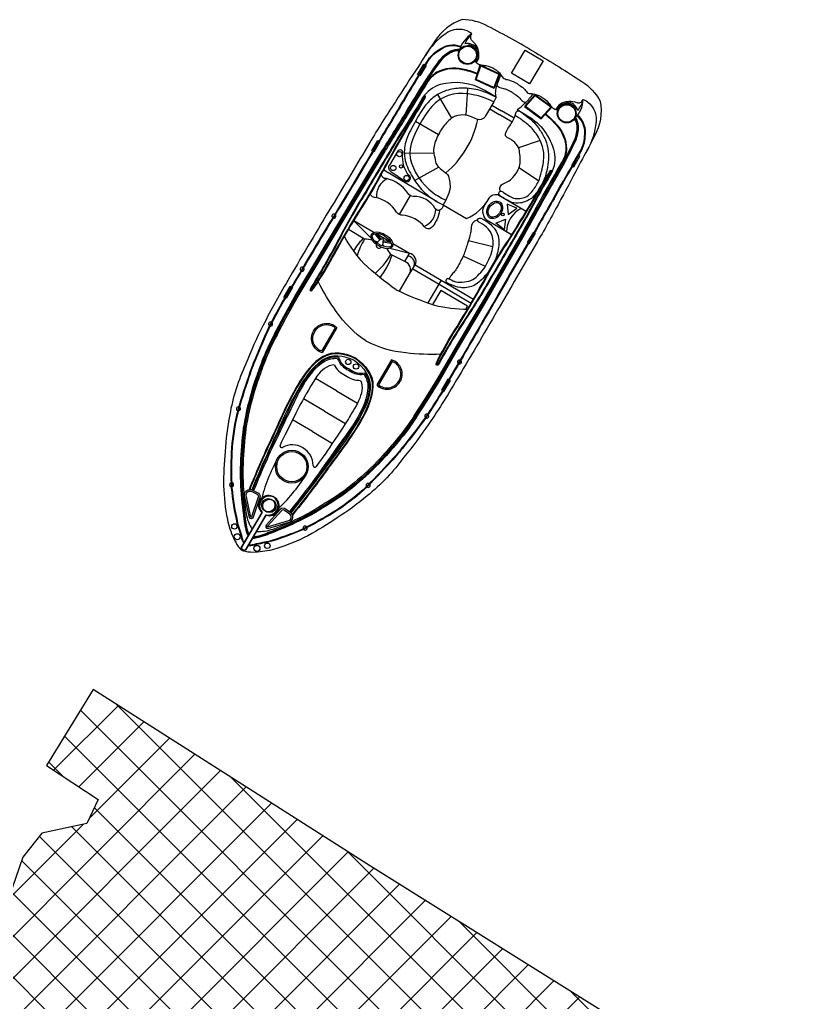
# Model space of a CAD drawing. Header units: metres. Extents: x 307692 to 310306, y 1912326 to 1914731.
# Drawn here: x 308564.3 to 308904.3, y 1914256.7 to 1914678.7 of the extents above; entities that cross this region are included whole.
import ezdxf

# ---------------------------------------------------------------- set-up
doc = ezdxf.new("R2010")
doc.units = ezdxf.units.M
doc.layers.add('PORT', color=5, linetype='Continuous')

msp = doc.modelspace()

# ---------------------------------------------------------------- linework, layer by layer
at = {"color": 32, "true_color": 0xcd6928}
for p, q in [((308756.95, 1914667.56), (308756.97, 1914667.84)), ((308756.03, 1914637.65), (308756.73, 1914649.19)), ((308749.86, 1914636.44), (308743.89, 1914646.59)), ((308766.14, 1914640.37), (308770.27, 1914637.93)), ((308767.11, 1914642.03), (308771.25, 1914639.6)), ((308776.65, 1914636.41), (308771.25, 1914639.6)), ((308802.63, 1914640.62), (308802.87, 1914640.78)), ((308775.79, 1914634.68), (308770.27, 1914637.93)), ((308744.09, 1914629.26), (308734.24, 1914634.98)), ((308787.8, 1914626.87), (308778.57, 1914623.65)), ((308742.12, 1914621.29), (308729.48, 1914621.37)), ((308743.6, 1914600.53), (308720.61, 1914614.08)), ((308744.24, 1914615.35), (308733.95, 1914609.62)), ((308787.15, 1914609.48), (308778.71, 1914615.13)), ((308731.98, 1914603.14), (308727.22, 1914595.06)), ((308716.32, 1914587.35), (308707.82, 1914592.37)), ((308715.36, 1914584.74), (308707.82, 1914592.37)), ((308719.12, 1914584.07), (308716.83, 1914586.85)), ((308719.56, 1914584.44), (308717.51, 1914586.92)), ((308722.96, 1914583.44), (308717.94, 1914586.4)), ((308720.36, 1914583.34), (308723.82, 1914582.69)), ((308720.46, 1914583.91), (308723.51, 1914583.33)), ((308731.68, 1914578.3), (308723.24, 1914580.47)), ((308731.68, 1914578.3), (308724.58, 1914582.48)), ((308767.53, 1914581.11), (308757, 1914583.78)), ((308729.66, 1914574.87), (308731.68, 1914578.3)), ((308764.32, 1914572.76), (308754.72, 1914577.18)), ((308744.37, 1914565.13), (308758.17, 1914556.99)), ((308745.34, 1914566.78), (308759.14, 1914558.65)), ((308700.32, 1914519.3), (308691.29, 1914524.62)), ((308700.32, 1914519.3), (308709.35, 1914513.98)), ((308695.17, 1914510.56), (308686.17, 1914515.87)), ((308695.17, 1914510.56), (308704.18, 1914505.25)), ((308690.02, 1914501.82), (308681.39, 1914506.91)), ((308690.02, 1914501.82), (308698.65, 1914496.74))]:
    msp.add_line(p, q, dxfattribs=at)
for points in [[(308785.89, 1914664.43, 0.01736), (308765.47, 1914675.81, 0.12634), (308754.38, 1914678.69, 0.172899), (308742.4, 1914669.26, 0.013884), (308735.55, 1914658.59, 0.008973), (308725.64, 1914643.44, 0.01509), (308714.64, 1914625.89, -0.002245), (308698.24, 1914598.5, 0.003342), (308680.18, 1914568.01, 0.016984), (308668.74, 1914547.22, 0.024546), (308661.41, 1914530.88, 0.067942), (308654.49, 1914508.98, 0.033948), (308652.48, 1914493.22, 0.022001), (308651.84, 1914478.49, 0.042872), (308653.51, 1914464.11, 0.059514), (308656.12, 1914456.15, 0.046364), (308658.13, 1914452.53, 0.104882), (308659.9, 1914450.73, 0.104882)], [(308758.45, 1914672.64, 0.164393), (308754.33, 1914674.42, 0.188684), (308747.43, 1914672.82, 0.10758), (308738.5, 1914663.36)], [(308673.78, 1914543.84), (308677.72, 1914551.3), (308682.5, 1914559.8), (308690.65, 1914573.43), (308701.73, 1914592.23), (308719.85, 1914622.16, 0.002601), (308729.85, 1914638.32, -0.004411), (308738.35, 1914652.06, -0.013009), (308744.63, 1914661.24, -0.113396), (308749.46, 1914665.28, -0.146005), (308753.24, 1914665.96, -1.595219)], [(308674.04, 1914543.71), (308677.97, 1914551.16), (308682.74, 1914559.66), (308690.9, 1914573.29), (308701.98, 1914592.08), (308720.09, 1914622.02, 0.002601), (308730.1, 1914638.17, -0.004411), (308738.59, 1914651.91, -0.013003), (308744.86, 1914661.07, -0.113337), (308749.59, 1914665.02, -0.144821), (308753.15, 1914665.68, -0.138987)], [(308674.29, 1914543.57), (308678.22, 1914551.03), (308682.99, 1914559.51), (308691.14, 1914573.14), (308702.22, 1914591.94), (308720.33, 1914621.87, 0.002601), (308730.34, 1914638.02, -0.00441), (308738.83, 1914651.75, -0.012997), (308745.09, 1914660.9, -0.113276), (308749.72, 1914664.77, -0.142458), (308753.06, 1914665.4, -0.142458)], [(308727.24, 1914641.02, 0.002942), (308734.62, 1914653.14, -0.002013), (308739.38, 1914660.84, -0.130442), (308744.03, 1914665.56, -0.261246), (308753.79, 1914667.28, -0.209197)], [(308727.48, 1914640.87, 0.002941), (308734.87, 1914653, -0.002014), (308739.62, 1914660.69, -0.130992), (308744.2, 1914665.33, -0.261832), (308753.7, 1914667.01, -0.261832)], [(308785.89, 1914664.43, -0.01736), (308805.73, 1914652.07, -0.12634), (308813.62, 1914643.76, -0.172899), (308811.17, 1914628.72, -0.013884), (308805.15, 1914617.56, -0.008973), (308796.69, 1914601.55, -0.01509), (308786.66, 1914583.43, 0.002245), (308770.63, 1914555.82, -0.003342), (308752.7, 1914525.26, -0.016984), (308740.04, 1914505.18, -0.024546), (308729.3, 1914490.85, -0.067942), (308713.48, 1914474.2, -0.033948), (308700.67, 1914464.81, -0.022001), (308688.09, 1914457.11, -0.042872), (308674.7, 1914451.62, -0.059514), (308666.47, 1914450.05, -0.046364), (308662.33, 1914450.05, -0.104882), (308659.9, 1914450.73, -0.104882)], [(308760.81, 1914655.3, 0.043334), (308754.35, 1914657.18, 0.18333), (308743.58, 1914655.86, 0.123985), (308738.08, 1914650.06, -0.015377), (308734.86, 1914645.4)], [(308760.9, 1914655.57, 0.043195), (308754.41, 1914657.45, 0.183415), (308743.44, 1914656.11, 0.094511), (308738.89, 1914651.84)], [(308674.79, 1914543.31), (308678.72, 1914550.75), (308683.48, 1914559.23), (308691.63, 1914572.85), (308702.71, 1914591.64), (308720.82, 1914621.57, 0.002601), (308730.83, 1914637.72, -0.00441), (308739.31, 1914651.44, -0.002867), (308740.65, 1914653.49, -0.002867)], [(308768.88, 1914645.4), (308764, 1914648.28, 0.202722), (308744.85, 1914650.78, 0.178768), (308737.35, 1914645.14, -0.010028), (308728, 1914630.04, 0.005356), (308712.92, 1914604.93, 0.016605), (308701.2, 1914584.33, -0.018921), (308688.97, 1914563, 0.925873), (308689.72, 1914562.39, 0.041202), (308692.29, 1914565.94, 0.024461), (308699.47, 1914578.07, -0.012888), (308713.4, 1914601.39, 0.019359), (308721.21, 1914615.23, -0.002375), (308730.23, 1914631.26, 0.006386), (308736.26, 1914641.3, 0.013656), (308738.59, 1914645.37, 0.862706), (308737.87, 1914645.9, -0.648089)], [(308738.09, 1914645.71, 0.016488), (308737.59, 1914644.99, -0.010023), (308728.24, 1914629.89, 0.005356), (308713.16, 1914604.78, 0.016607), (308701.45, 1914584.19, -0.018921), (308689.21, 1914562.84, -0.01143), (308689.2, 1914562.83, 0.913283), (308689.5, 1914562.58, 0.041174), (308692.05, 1914566.1, 0.024478), (308699.22, 1914578.21, -0.012889), (308713.16, 1914601.54, 0.019362), (308720.96, 1914615.37, -0.002377), (308729.99, 1914631.41, 0.006391), (308736.01, 1914641.44, 0.013664), (308738.34, 1914645.5, -0.000701), (308738.34, 1914645.5, 0.819976), (308738.09, 1914645.71, 0.819976)], [(308768.88, 1914645.4), (308767.88, 1914643.35), (308764.41, 1914637.4, -0.448043), (308759.97, 1914636.22, 0.025561), (308756.66, 1914637.49, 0.15676), (308752.58, 1914637.47, 0.144288), (308749.74, 1914636.35, 0.079427), (308745.8, 1914632.13, 0.054179), (308742.78, 1914626.39, 0.127294), (308742.13, 1914621.19, -0.025195), (308742.8, 1914617.69, 0.112656), (308744.26, 1914615.33, 0.061652), (308746.96, 1914613.13, -0.222278), (308748.62, 1914610.82, -0.049109), (308749.09, 1914608.12, -0.09997), (308748.94, 1914605.18, -0.045992), (308747.26, 1914601.16), (308746.22, 1914599.14)], [(308806.35, 1914644.39, -0.164393), (308809.91, 1914641.65, -0.188684), (308811.85, 1914634.84, -0.10758), (308807.9, 1914622.45)], [(308727.24, 1914641.02, -0.006425), (308717.1, 1914624.33, -0.002217), (308700.73, 1914596.99, 0.003368), (308682.41, 1914566.34, 0.024633), (308671.33, 1914546.76, 0.015037), (308665.42, 1914533.1, 0.025439), (308662.48, 1914525.34, 0.013843), (308657.35, 1914508.84, 0.040266), (308655.1, 1914492.82, 0.016729), (308655.13, 1914477.69, 0.029739), (308657.6, 1914462.47, -0.01525), (308659.68, 1914455.52, 0.132389), (308660.28, 1914454.35, 0.028442), (308660.64, 1914453.96, 0.028442)], [(308727.48, 1914640.88, -0.006424), (308717.34, 1914624.18, -0.002217), (308700.97, 1914596.85, 0.003368), (308682.66, 1914566.19, 0.024633), (308671.59, 1914546.63, 0.015038), (308665.68, 1914532.99, 0.025461), (308662.75, 1914525.25, 0.013839), (308657.63, 1914508.77, 0.040238), (308655.39, 1914492.81, 0.016715), (308655.41, 1914477.71, 0.029693), (308657.88, 1914462.55, -0.015234), (308659.95, 1914455.59, 0.134036), (308660.5, 1914454.54, 0.024879), (308660.79, 1914454.21, 0.024879)], [(308777.9, 1914640.09), (308782.36, 1914637.46, -0.202722), (308793.81, 1914621.91, -0.178768), (308792.51, 1914612.62, 0.010028), (308783.82, 1914597.13, -0.005356), (308769.15, 1914571.77, -0.016605), (308756.8, 1914551.54, 0.018921), (308744.06, 1914530.52, -0.925873), (308743.16, 1914530.88, -0.041202), (308745.03, 1914534.85, -0.024461), (308752.16, 1914547.01, 0.012888), (308765.82, 1914570.49, -0.019359), (308774.16, 1914584.02, 0.002375), (308783.81, 1914599.67, -0.006386), (308789.67, 1914609.8, -0.013656), (308792.11, 1914613.81, -0.862706), (308792.92, 1914613.45, 0.648089)], [(308734.17, 1914508.27), (308738.79, 1914515.32), (308743.9, 1914523.6), (308751.88, 1914537.33), (308762.96, 1914556.12), (308780.38, 1914586.46, -0.002601), (308789.67, 1914603.04, 0.00441), (308797.58, 1914617.12, 0.012997), (308802.55, 1914627.02, 0.113276), (308803.7, 1914632.95, 0.142458), (308802.63, 1914636.18, 0.142458)], [(308734.41, 1914508.11), (308739.03, 1914515.16), (308744.15, 1914523.45), (308752.13, 1914537.19), (308763.21, 1914555.98), (308780.63, 1914586.32, -0.002601), (308789.92, 1914602.9, 0.004411), (308797.83, 1914616.98, 0.013003), (308802.81, 1914626.91, 0.113337), (308803.98, 1914632.96, 0.144821), (308802.84, 1914636.39, 0.138987)], [(308734.65, 1914507.96), (308739.27, 1914515.01), (308744.39, 1914523.31), (308752.38, 1914537.04), (308763.46, 1914555.84), (308780.88, 1914586.18, -0.002601), (308790.17, 1914602.76, 0.004411), (308798.08, 1914616.85, 0.013009), (308803.07, 1914626.79, 0.113396), (308804.27, 1914632.97, 0.146005), (308803.04, 1914636.61, 1.595219)], [(308790.04, 1914638.07, -0.043334), (308794.81, 1914633.32, -0.18333), (308798.87, 1914623.26, -0.123985), (308796.46, 1914615.64, 0.015377), (308793.94, 1914610.57)], [(308790.23, 1914638.28, -0.043195), (308795.02, 1914633.51, -0.183415), (308799.15, 1914623.26, -0.094511), (308797.62, 1914617.21)], [(308793.55, 1914601.92, -0.002941), (308800.58, 1914614.25, 0.002014), (308805.01, 1914622.14, 0.130992), (308806.86, 1914628.38, 0.261832), (308803.73, 1914637.51, 0.261832)], [(308793.8, 1914601.78, -0.002942), (308800.83, 1914614.11, 0.002013), (308805.26, 1914621.99, 0.130442), (308807.14, 1914628.35, 0.261246), (308803.92, 1914637.72, 0.209197)], [(308733.69, 1914508.58), (308738.31, 1914515.62), (308743.42, 1914523.89), (308751.39, 1914537.62), (308762.47, 1914556.41), (308779.89, 1914586.74, -0.002601), (308789.18, 1914603.32, 0.00441), (308797.07, 1914617.39, 0.002867), (308798.21, 1914619.55, 0.002867)], [(308746.22, 1914599.14, -0.291269), (308744.5, 1914596.78, -0.299867), (308742.78, 1914597.51, 0.273478), (308733.43, 1914602.82, -0.28657), (308730.93, 1914604.18, 0.198759), (308721.76, 1914610.47, -0.45148), (308719.67, 1914612.3, -1.463971)], [(308792.65, 1914613.54, -0.016488), (308792.26, 1914612.76, 0.010023), (308783.57, 1914597.27, -0.005356), (308768.9, 1914571.91, -0.016607), (308756.56, 1914551.7, 0.018921), (308743.81, 1914530.66, 0.01143), (308743.8, 1914530.64, -0.913283), (308743.43, 1914530.79, -0.041174), (308745.28, 1914534.72, -0.024478), (308752.4, 1914546.86, 0.012889), (308766.07, 1914570.35, -0.019362), (308774.39, 1914583.87, 0.002377), (308784.06, 1914599.53, -0.006391), (308789.92, 1914609.66, -0.013664), (308792.35, 1914613.66, 0.000701), (308792.35, 1914613.66, -0.819976), (308792.65, 1914613.54, -0.819976)], [(308793.8, 1914601.78, 0.006425), (308784.11, 1914584.82, 0.002217), (308768.11, 1914557.27, -0.003368), (308750.15, 1914526.4, -0.024633), (308738.38, 1914507.23, -0.015037), (308729.3, 1914495.44, -0.025439), (308723.93, 1914489.11, -0.013843), (308711.98, 1914476.64, -0.040266), (308699.05, 1914466.91, -0.016729), (308685.8, 1914459.61, -0.029739), (308671.28, 1914454.41, 0.01525), (308664.2, 1914452.86, -0.132389), (308662.88, 1914452.82, -0.028442), (308662.36, 1914452.94, -0.028442)], [(308793.56, 1914601.92, 0.006424), (308783.86, 1914584.97, 0.002217), (308767.86, 1914557.41, -0.003368), (308749.9, 1914526.54, -0.024633), (308738.15, 1914507.39, -0.015038), (308729.08, 1914495.61, -0.025461), (308723.72, 1914489.3, -0.013839), (308711.78, 1914476.85, -0.040238), (308698.9, 1914467.16, -0.016715), (308685.68, 1914459.87, -0.029693), (308671.22, 1914454.68, 0.015234), (308664.12, 1914453.13, -0.134036), (308662.94, 1914453.1, -0.024879), (308662.51, 1914453.19, -0.024879)], [(308744.56, 1914596.8, -0.164009), (308741.03, 1914589.29, -0.407559), (308738.17, 1914589.69, 0.20466), (308728.66, 1914594.74, -0.28657), (308726.16, 1914596.1, 0.198759), (308717, 1914602.39, -0.45148), (308714.91, 1914604.22, -1.463971)], [(308746.22, 1914599.14), (308756.2, 1914593.25, 0.158322), (308765.92, 1914602.01, -0.417676), (308770.04, 1914603.34), (308781.81, 1914596.4)], [(308775.53, 1914586.23), (308765.06, 1914592.41, -0.406088), (308764.44, 1914599.79)], [(308725.93, 1914562.74, -0.033687), (308712.14, 1914573.99, -0.051879), (308703.76, 1914585.55, -1.92312)], [(308727.43, 1914562.11), (308731.62, 1914569.21, 0.462925), (308729.66, 1914574.87), (308723.72, 1914577.91)], [(308731.62, 1914569.21), (308733.44, 1914572.3, 0.545737), (308731, 1914577.15, 0.282905)], [(308733.44, 1914572.3), (308734.1, 1914573.41, 0.516839), (308731.68, 1914578.3, 0.282905)], [(308712.97, 1914540.74, -0.096403), (308700.26, 1914553.38, -0.040538), (308692.49, 1914566.24, -1.92312)], [(308725.93, 1914562.74, 0.033687), (308742.45, 1914556.11, 0.051879), (308756.63, 1914554.38, 1.92312)], [(308700.54, 1914546.48), (308694.17, 1914535.66, -0.483063), (308690.48, 1914544.97, -0.50024), (308700.54, 1914546.48, -0.418424)], [(308673.78, 1914543.84, 0.031596), (308668.3, 1914531.89, 0.004928), (308665.33, 1914523.66, 0.02844), (308661.34, 1914508.95, 0.042875), (308659.43, 1914493.73, 0.035347), (308659.16, 1914478.43, 0.024093), (308660.61, 1914464.28, 0.079837), (308662.36, 1914456.87)], [(308674.03, 1914543.7, 0.031592), (308668.57, 1914531.79, 0.004926), (308665.6, 1914523.57, 0.028436), (308661.62, 1914508.89, 0.042895), (308659.72, 1914493.71, 0.035363), (308659.44, 1914478.44, 0.024111), (308660.9, 1914464.31, 0.077658), (308662.54, 1914457.18, 0.077658)], [(308674.29, 1914543.57, 0.031588), (308668.83, 1914531.69, 0.004924), (308665.87, 1914523.47, 0.028433), (308661.9, 1914508.83, 0.042917), (308660, 1914493.7, 0.035379), (308659.73, 1914478.46, 0.02413), (308661.18, 1914464.34, 0.075408), (308662.72, 1914457.49, 0.075408)], [(308674.79, 1914543.3, 0.031581), (308669.37, 1914531.49, 0.00492), (308666.41, 1914523.29, 0.028426), (308662.46, 1914508.71, 0.042959), (308660.57, 1914493.66, 0.035411), (308660.3, 1914478.49, 0.028829), (308661.51, 1914466.64, 0.092336), (308664.08, 1914459.8, 0.080328)], [(308712.97, 1914540.74, 0.096403), (308730.17, 1914535.74, 0.040538), (308745.19, 1914535.17, 1.92312)], [(308724, 1914532.65), (308717.62, 1914521.83, 0.483063), (308727.55, 1914523.12, 0.50024), (308724, 1914532.65, 0.418424)], [(308733.69, 1914508.57, -0.031581), (308725.98, 1914498.11, -0.00492), (308720.24, 1914491.55, -0.028426), (308709.39, 1914481.04, -0.042959), (308697.13, 1914472.1, -0.035411), (308683.99, 1914464.52, -0.028829), (308673.04, 1914459.84, -0.092336), (308665.81, 1914458.78, -0.080328)], [(308734.65, 1914507.96, -0.031596), (308726.85, 1914497.37, -0.004928), (308721.08, 1914490.79, -0.02844), (308710.14, 1914480.18, -0.042875), (308697.75, 1914471.14, -0.035347), (308684.49, 1914463.49, -0.024093), (308671.41, 1914457.92, -0.079837), (308664.08, 1914455.85)], [(308734.41, 1914508.11, -0.031592), (308726.63, 1914497.56, -0.004926), (308720.87, 1914490.98, -0.028436), (308709.95, 1914480.39, -0.042895), (308697.6, 1914471.38, -0.035363), (308684.37, 1914463.75, -0.024111), (308671.3, 1914458.18, -0.077658), (308664.26, 1914456.16, -0.077658)], [(308734.17, 1914508.27, -0.031588), (308726.41, 1914497.74, -0.004924), (308720.66, 1914491.17, -0.028433), (308709.77, 1914480.61, -0.042917), (308697.44, 1914471.62, -0.035379), (308684.24, 1914464, -0.02413), (308671.19, 1914458.44, -0.075408), (308664.44, 1914456.47, -0.075408)], [(308664.24, 1914476.73), (308666.3, 1914475.71, -0.382221), (308667.45, 1914473.48), (308664.5, 1914465.11, -0.786544), (308662.92, 1914464.88), (308660.81, 1914474.25, -0.616464), (308664.24, 1914476.73, -3.844907)], [(308680.54, 1914467.12), (308678.65, 1914468.42, 0.382221), (308676.15, 1914468.36), (308670.25, 1914461.72, 0.786544), (308670.82, 1914460.23), (308680.03, 1914462.91, 0.616464), (308680.54, 1914467.12, 3.844907)]]:
    msp.add_lwpolyline(points, format="xyb", dxfattribs=at)
for points in [[(308789.1, 1914661.03), (308783.24, 1914651.09), (308775.5, 1914655.66), (308781.36, 1914665.59)], [(308770.36, 1914655.42), (308768.08, 1914649.13), (308760, 1914652.8), (308762.1, 1914659.25)], [(308770, 1914655.27), (308767.92, 1914649.52), (308760.35, 1914652.96), (308762.28, 1914658.86)], [(308785.52, 1914646.48), (308781.12, 1914641.44), (308788.25, 1914636.15), (308792.87, 1914641.11)], [(308785.57, 1914646.1), (308781.54, 1914641.48), (308788.21, 1914636.53), (308792.44, 1914641.07)], [(308774.11, 1914594.97), (308777.74, 1914597.68), (308773.58, 1914599.47)], [(308772.99, 1914593.07), (308772.37, 1914588.58), (308768.79, 1914591.36)]]:
    msp.add_lwpolyline(points, close=True, dxfattribs=at)
for points in [[(308735.64, 1914654.81), (308735.2, 1914655.07), (308737.87, 1914659.6), (308738.41, 1914659.28)], [(308738.66, 1914659.14), (308738.83, 1914659.04), (308736.15, 1914654.51), (308735.89, 1914654.66)], [(308715.82, 1914622.18), (308715.5, 1914622.37), (308718.14, 1914626.85), (308718.52, 1914626.62)], [(308718.77, 1914626.48), (308719.02, 1914626.33), (308716.38, 1914621.85), (308716.06, 1914622.03)], [(308804.12, 1914620.54), (308803.95, 1914620.64), (308801.28, 1914616.11), (308801.55, 1914615.95)], [(308801.79, 1914615.81), (308802.23, 1914615.55), (308804.91, 1914620.08), (308804.37, 1914620.4)], [(308712.38, 1914584.48), (308705.57, 1914588.61)], [(308785.17, 1914587.33), (308784.93, 1914587.47), (308782.28, 1914582.99), (308782.59, 1914582.81)], [(308782.84, 1914582.66), (308783.16, 1914582.48), (308785.8, 1914586.96), (308785.42, 1914587.18)], [(308734.1, 1914573.41), (308745.34, 1914566.78), (308739.61, 1914557.07)], [(308733.12, 1914571.76), (308744.37, 1914565.13)], [(308678.14, 1914559.31), (308677.72, 1914559.56), (308680.48, 1914564.25), (308680.94, 1914563.98)], [(308681.19, 1914563.83), (308681.51, 1914563.64), (308678.75, 1914558.95), (308678.39, 1914559.17)], [(308755.88, 1914554.4), (308756.64, 1914555.68), (308745.15, 1914562.45), (308741.58, 1914556.4)], [(308748.55, 1914524.11), (308748.23, 1914524.3), (308745.47, 1914519.62), (308745.83, 1914519.41)], [(308746.07, 1914519.26), (308746.5, 1914519.01), (308749.26, 1914523.7), (308748.8, 1914523.97)], [(308659.46, 1914451.96), (308668.39, 1914467.11)], [(308668.32, 1914466.99), (308659.46, 1914451.96)], [(308661.19, 1914450.95), (308670.12, 1914466.09)], [(308670.05, 1914465.97), (308661.19, 1914450.95)]]:
    msp.add_lwpolyline(points, dxfattribs=at)
for points in [[(308729.99, 1914609.27, 0.917705), (308731.46, 1914611.83, -0.209704), (308728.87, 1914621.19, 0.850912), (308726.52, 1914622.13), (308723.04, 1914616.23, 0.435659), (308723.66, 1914613.52)], [(308699.82, 1914546.37), (308693.91, 1914536.35, -0.460147), (308690.98, 1914544.7, -0.47706)], [(308724.26, 1914531.96), (308718.35, 1914521.94, 0.460147), (308727.07, 1914523.42, 0.47706)], [(308663.92, 1914476.09), (308666.02, 1914475.05, -0.383069), (308666.77, 1914473.69), (308663.79, 1914465.22, -0.853636), (308663.6, 1914465.12), (308661.51, 1914474.38, -0.613527)], [(308680.14, 1914466.52), (308678.22, 1914467.86, 0.383069), (308676.66, 1914467.86), (308670.7, 1914461.15, 0.853636), (308670.7, 1914460.94), (308679.81, 1914463.59, 0.613527)]]:
    msp.add_lwpolyline(points, format="xyb", close=True, dxfattribs=at)
for centre, radius in [((308756.65, 1914663.51), 4.05), ((308756.65, 1914663.51), 3.77), ((308799.24, 1914638.4), 4.05), ((308799.24, 1914638.4), 3.77), ((308727.36, 1914620.95), 1.13), ((308724.73, 1914614.99), 1.13), ((308728.08, 1914615.68), 0.733), ((308730.46, 1914610.68), 1.13), ((308771.79, 1914595.06), 0.607), ((308705.39, 1914531.74), 1.14), ((308708.76, 1914529.76), 1.14), ((308681.14, 1914486.76), 7.05), ((308681.14, 1914486.76), 7.05), ((308681.14, 1914486.76), 6.48), ((308681.14, 1914486.76), 6.48), ((308671.05, 1914470.19), 2.87), ((308671.53, 1914469.91), 2.87), ((308656.49, 1914461.1), 1.17), ((308657.69, 1914456.66), 1.3), ((308670.62, 1914452.77), 1.17), ((308666.16, 1914451.67), 1.3)]:
    msp.add_circle(centre, radius, dxfattribs=at)
for centre, radius, start, end in [((308765.6, 1914661.68), 13.08, 123.1466, 163.4822), ((308767.55, 1914663.25), 13.08, 134.12, 157.3525), ((308756.65, 1914663.51), 4.91, 318.8037, 103.7053), ((308756.65, 1914663.51), 4.34, 318.8037, 85.7536), ((308793.31, 1914645.35), 13.08, 315.4735, 355.8091), ((308793.73, 1914647.81), 13.08, 321.6032, 344.8358), ((308799.24, 1914638.4), 4.91, 15.2505, 160.1521), ((308799.24, 1914638.4), 4.34, 33.2022, 160.1521), ((308720.44, 1914644.51), 41.53, 310.3774, 347.85), ((308725.82, 1914602.89), 8.34, 116.1023, 184.2498), ((308734.75, 1914597.62), 8.34, 292.6779, 356.882), ((308784.98, 1914587.28), 11.62, 116.9464, 178.8339), ((308699.23, 1914594.32), 0.883, 65.5732, 232.0757), ((308699.23, 1914594.32), 0.883, 250.6999, 46.949), ((308712.3, 1914571.29), 13.19, 74.9121, 89.6679), ((308719.88, 1914583.94), 0.619, 329.4779, 149.4779), ((308712.3, 1914571.29), 13.19, 64.3804, 70.7197), ((308718.62, 1914581.81), 1.29, 160.2802, 318.6257), ((308721.5, 1914580.17), 4.62, 153.0931, 153.3624), ((308721.5, 1914580.17), 4.62, 117.8825, 145.5226), ((308715.8, 1914583.54), 4.62, 325.5933, 325.8626), ((308715.8, 1914583.54), 4.62, 335.0804, 1.0733), ((308712.3, 1914571.29), 13.19, 49.427, 53.6669), ((308712.3, 1914571.29), 13.19, 30.1028, 43.4539), ((308685.58, 1914571.56), 0.883, 64.3486, 234.4478), ((308685.58, 1914571.56), 0.883, 253.1079, 45.6885), ((308672.05, 1914548.01), 0.883, 67.7517, 238.1583), ((308672.05, 1914548.01), 0.883, 256.8172, 49.0928), ((308708.72, 1914535.65), 10.76, 208.602, 245.2043), ((308708.83, 1914536.1), 8.55, 200.4397, 248.1894), ((308708.83, 1914536.1), 7.98, 196.9823, 248.1894), ((308753.19, 1914531.7), 0.883, 73.2673, 225.8478), ((308753.19, 1914531.7), 0.883, 244.508, 54.6071), ((308710.57, 1914534.56), 10.76, 233.7514, 270.3537), ((308710.91, 1914534.87), 8.55, 230.7663, 278.5161), ((308710.91, 1914534.87), 7.98, 230.7663, 281.9734), ((308658.23, 1914511.58), 0.883, 79.7663, 247.862), ((308658.23, 1914511.58), 0.883, 266.4971, 61.1313), ((308739.13, 1914508.46), 0.883, 69.8629, 222.1385), ((308739.13, 1914508.46), 0.883, 240.7974, 51.204), ((308676.81, 1914495.68), 0.75, 153.8155, 300.2833), ((308681.37, 1914487.65), 8.48, 57.7375, 119.5386), ((308681.81, 1914487.39), 8.48, 359.4171, 61.2182), ((308740.64, 1914454.12), 74.91, 151.0797, 166.1505), ((308623.77, 1914523.02), 74.91, 312.8053, 327.8761), ((308691.04, 1914487.29), 0.75, 178.6725, 325.1402), ((308655.28, 1914479.01), 0.883, 104.1054, 259.2474), ((308655.28, 1914479.01), 0.883, 277.8852, 85.4676), ((308713.95, 1914478.73), 0.883, 57.8244, 212.4587), ((308713.95, 1914478.73), 0.883, 231.0937, 39.1894), ((308671.05, 1914470.19), 4.21, 257.1443, 229.5939), ((308671.53, 1914469.91), 4.21, 249.3618, 221.8114), ((308686.88, 1914460.38), 0.883, 33.4881, 201.0705), ((308686.88, 1914460.38), 0.883, 219.7083, 14.8503), ((308661.02, 1914452.64), 1.7, 203.3852, 275.5705), ((308661.02, 1914452.64), 1.7, 203.3852, 275.5705)]:
    msp.add_arc(centre, radius, start, end, dxfattribs=at)
for centre, major_axis, ratio in [((308768.3, 1914597.02), (-2.2, -3.38), 0.758117), ((308719.88, 1914583.94), (-4.52, 2.66), 0.533092)]:
    msp.add_ellipse(centre, major_axis=major_axis, ratio=ratio, dxfattribs=at)
for start_param, end_param in [(4.712389, 5.232342), (0.830012, 1.576846)]:
    msp.add_ellipse((308718.02, 1914581.16), major_axis=(-7.83, -13.27), ratio=0.425319, start_param=start_param, end_param=end_param, dxfattribs=at)
for points in [[(308761.46, 1914664.46), (308761.08, 1914666.26), (308759.33, 1914668.93), (308758.14, 1914670.21), (308758.03, 1914671.61), (308758.45, 1914672.64)], [(308778.02, 1914651.08), (308775.89, 1914652.19), (308774.36, 1914652.69), (308772.33, 1914653.31), (308771.19, 1914654.75), (308768.37, 1914657.33), (308764.61, 1914658.85), (308762.43, 1914659.15), (308761.2, 1914659.65), (308759.7, 1914660.85)], [(308768.88, 1914645.4), (308768.71, 1914647.74), (308769.31, 1914650.39), (308770.98, 1914655.04)], [(308768.88, 1914645.4), (308762.91, 1914647.99), (308755.41, 1914649.26), (308749.15, 1914648.71), (308742.53, 1914645.7), (308738.16, 1914641.36), (308733.82, 1914634.22), (308730.08, 1914626.23), (308729.69, 1914619.19), (308732.55, 1914611.92), (308736.33, 1914606.42), (308741.67, 1914601.7), (308746.22, 1914599.14)], [(308778.02, 1914651.08), (308780.02, 1914649.75), (308781.2, 1914648.66), (308782.72, 1914647.18), (308784.53, 1914646.88), (308788.16, 1914645.66), (308791.31, 1914643.12), (308792.63, 1914641.35), (308793.66, 1914640.51), (308795.43, 1914639.78)], [(308777.9, 1914640.09), (308779.6, 1914641.32), (308781.63, 1914643.13), (308784.89, 1914646.83)], [(308797.74, 1914643.07), (308799.5, 1914643.6), (308802.68, 1914643.37), (308804.38, 1914642.95), (308805.66, 1914643.53), (308806.35, 1914644.39)], [(308770.82, 1914605.01), (308770.45, 1914606.43), (308771.67, 1914608.05), (308773.98, 1914609.19), (308776.13, 1914610.94), (308778.36, 1914614.29), (308779.22, 1914617.06), (308779.09, 1914620.94), (308778.52, 1914623.77), (308776.25, 1914626.5), (308774.24, 1914627.77), (308772.94, 1914628.79), (308773.03, 1914630.12), (308774.37, 1914632.52), (308776.92, 1914637.15), (308778.1, 1914639.52), (308780.73, 1914638.21), (308785.04, 1914634.69), (308787.7, 1914631.31), (308790.11, 1914627.04), (308791.31, 1914622.08), (308791.31, 1914617.53), (308790.55, 1914613.32), (308789.2, 1914609.28), (308787, 1914605.4), (308784.03, 1914601.97), (308781.81, 1914600.69), (308779.31, 1914599.98), (308775.56, 1914600.23), (308773.56, 1914601.26), (308771.16, 1914602.68), (308770.06, 1914603.84), (308770.82, 1914605.01), (308772.08, 1914604.52), (308774.63, 1914602.91), (308777.07, 1914601.95), (308779.83, 1914602.01), (308782.13, 1914602.83), (308784.2, 1914604.82), (308787.04, 1914609.23), (308788.46, 1914613.43), (308789.21, 1914617.47), (308789.39, 1914620.99), (308788.98, 1914623.49), (308787.97, 1914626.49), (308786.1, 1914629.75), (308784.35, 1914631.9), (308782, 1914634.07), (308779.91, 1914635.64), (308778.39, 1914636.7), (308777.28, 1914637.56), (308777.34, 1914638.42)], [(308750.35, 1914566.59), (308749.35, 1914567.09), (308748.01, 1914567.53), (308747.41, 1914566.36), (308749.22, 1914564.97), (308753.56, 1914563.65), (308758.99, 1914564.42), (308763.66, 1914568.13), (308766.97, 1914572.5), (308769.49, 1914578.54), (308769.97, 1914584.88), (308768.4, 1914588.69), (308764.48, 1914592.32), (308762.39, 1914593.4), (308761.27, 1914593.35), (308761.12, 1914592.14), (308762.12, 1914591.42), (308765.47, 1914588.86), (308767.14, 1914586.16), (308767.66, 1914582.82), (308767.22, 1914579.57), (308765.81, 1914575.73), (308764.01, 1914572.28), (308761.69, 1914569.52), (308758.85, 1914567.07), (308755.29, 1914566.06), (308751.54, 1914566.16), (308750.35, 1914566.59)], [(308761.01, 1914592.68), (308759.66, 1914592.11), (308758.58, 1914590.97), (308758.05, 1914588.21), (308757.63, 1914586), (308756.63, 1914582.56), (308754.85, 1914577.46), (308753.62, 1914574.91), (308752.22, 1914572.31), (308750.9, 1914570.42), (308749.55, 1914568.83), (308748.71, 1914567.44)]]:
    msp.add_spline(points, degree=3, dxfattribs=at)
for points, knots in [([(308767.88, 1914643.35), (308762.01, 1914646.23), (308756.11, 1914647.72), (308744.77, 1914645.57), (308740.46, 1914641.39), (308734.21, 1914630.32), (308730.9, 1914624.56), (308733.14, 1914613.74), (308737.02, 1914608.01), (308743.4, 1914603.18), (308745.25, 1914602.21), (308747.26, 1914601.16)], [0, 0, 0, 0, 0.0684102, 0.0684102, 0.1368204, 0.1368204, 0.2052306, 0.2052306, 0.2736407, 0.2736407, 0.2974604, 0.2974604, 0.2974604, 0.2974604]), ([(308775.84, 1914647.39), (308775.14, 1914647.79), (308773.97, 1914648.46), (308772.06, 1914649.1), (308770.25, 1914649.27), (308769.59, 1914650.19), (308769.36, 1914650.55)], [0, 0, 0, 0, 0.00840925, 0.01405459, 0.02148076, 0.02583256, 0.02583256, 0.02583256, 0.02583256]), ([(308775.84, 1914647.39), (308776.53, 1914646.97), (308777.68, 1914646.27), (308779.17, 1914644.91), (308780.19, 1914643.41), (308781.32, 1914643.28), (308781.74, 1914643.24)], [0, 0, 0, 0, 0.00840925, 0.01405459, 0.02148076, 0.02583256, 0.02583256, 0.02583256, 0.02583256]), ([(308766.41, 1914594.11), (308767.53, 1914593.38), (308769.79, 1914594.33), (308771.59, 1914598.07), (308770.87, 1914600.01), (308768, 1914600.39), (308765.87, 1914598.61), (308765.35, 1914595.55), (308765.73, 1914594.56), (308766.41, 1914594.11)], [0, 0, 0, 0, 1.743273, 1.743273, 3.486547, 3.486547, 5.22982, 5.22982, 6.283185, 6.283185, 6.283185, 6.283185]), ([(308715.85, 1914586.31), (308715.55, 1914585.8), (308715.77, 1914584.74), (308718.66, 1914581.5), (308722.86, 1914580.52), (308724.62, 1914582.2), (308722.85, 1914585.16), (308717.99, 1914587.23), (308716.24, 1914586.97), (308715.85, 1914586.31)], [0, 0, 0, 0, 1.031451, 1.031451, 2.992455, 2.992455, 4.95346, 4.95346, 6.283185, 6.283185, 6.283185, 6.283185]), ([(308708.61, 1914533.36), (308704.2, 1914535.49), (308698.89, 1914536.58), (308690.23, 1914531.5), (308687.09, 1914527.34), (308679.3, 1914514.93), (308675.85, 1914506.1), (308668.52, 1914490.69), (308665.67, 1914483.98), (308662.78, 1914476.96)], [0, 0, 0, 0, 0.0462196, 0.0462196, 0.0924392, 0.0924392, 0.1947325, 0.1947325, 0.2709084, 0.2709084, 0.2709084, 0.2709084]), ([(308708.49, 1914533.1), (308703.95, 1914535.29), (308698.53, 1914536.22), (308689.85, 1914530.74), (308686.78, 1914526.4), (308679.11, 1914513.85), (308675.6, 1914505.01), (308668.52, 1914489.95), (308665.83, 1914483.62), (308663.1, 1914476.99)], [0, 0, 0, 0, 0.0480884, 0.0480884, 0.0961768, 0.0961768, 0.1985377, 0.1985377, 0.2704106, 0.2704106, 0.2704106, 0.2704106]), ([(308708.12, 1914532.33), (308703.48, 1914534.57), (308698.2, 1914535.25), (308689.7, 1914529.34), (308686.72, 1914524.8), (308679.15, 1914511.91), (308675.47, 1914502.88), (308668.73, 1914488.25), (308666.31, 1914482.54), (308663.96, 1914476.85)], [0, 0, 0, 0, 0.0508337, 0.0508337, 0.1016674, 0.1016674, 0.2060328, 0.2060328, 0.2709084, 0.2709084, 0.2709084, 0.2709084]), ([(308701.19, 1914533.77), (308700.1, 1914533.87), (308695.49, 1914533.75), (308686.41, 1914525.48), (308679.57, 1914509.98), (308671.02, 1914493.16), (308666.2, 1914481.51), (308664.22, 1914476.74)], [0.0234044, 0.0234044, 0.0234044, 0.0234044, 0.0350942, 0.0739111, 0.138251, 0.2165713, 0.2709084, 0.2709084, 0.2709084, 0.2709084]), ([(308700.81, 1914533.11), (308698.8, 1914533.22), (308696.9, 1914532.91), (308691.4, 1914529.71), (308688.32, 1914525.65), (308683.65, 1914517.98), (308681.88, 1914513.93), (308676.09, 1914501.75), (308672, 1914493.65), (308667.19, 1914482.42), (308665.97, 1914479.47), (308664.75, 1914476.52)], [0.0248254, 0.0248254, 0.0248254, 0.0248254, 0.0474598, 0.0474598, 0.0949196, 0.0949196, 0.1423794, 0.1423794, 0.237299, 0.237299, 0.2709084, 0.2709084, 0.2709084, 0.2709084]), ([(308699.27, 1914530.5), (308693.33, 1914530.21), (308689.65, 1914521.75), (308684.92, 1914513.91), (308679.54, 1914503.16), (308676.13, 1914496)], [0.0313661, 0.0313661, 0.0313661, 0.0313661, 0.1084744, 0.1084744, 0.1920729, 0.1920729, 0.1920729, 0.1920729]), ([(308707.96, 1914532.43), (308712.16, 1914529.45), (308715.31, 1914525.16), (308714.26, 1914514.86), (308711.72, 1914510.06), (308704.11, 1914497.19), (308697.99, 1914489.61), (308688.45, 1914476.62), (308684.63, 1914471.74), (308680.79, 1914466.93)], [0, 0, 0, 0, 0.0508337, 0.0508337, 0.1016674, 0.1016674, 0.2060328, 0.2060328, 0.2709084, 0.2709084, 0.2709084, 0.2709084]), ([(308708.45, 1914533.13), (308712.56, 1914530.21), (308716, 1914525.92), (308715.41, 1914515.68), (308713.1, 1914510.89), (308705.82, 1914498.1), (308699.79, 1914490.75), (308690.04, 1914477.26), (308685.8, 1914471.85), (308681.33, 1914466.25)], [0, 0, 0, 0, 0.0480884, 0.0480884, 0.0961768, 0.0961768, 0.1985377, 0.1985377, 0.2704106, 0.2704106, 0.2704106, 0.2704106]), ([(308708.61, 1914533.36), (308712.61, 1914530.53), (308716.14, 1914526.41), (308715.88, 1914516.37), (308713.76, 1914511.61), (308706.68, 1914498.79), (308700.62, 1914491.5), (308690.69, 1914477.62), (308686.19, 1914471.88), (308681.46, 1914465.95)], [0, 0, 0, 0, 0.0462196, 0.0462196, 0.0924392, 0.0924392, 0.1947325, 0.1947325, 0.2709084, 0.2709084, 0.2709084, 0.2709084]), ([(308712.17, 1914526.41), (308713.24, 1914524.71), (308713.89, 1914522.89), (308713.75, 1914516.53), (308711.69, 1914511.87), (308707.24, 1914504.08), (308704.56, 1914500.56), (308696.7, 1914489.6), (308691.59, 1914482.1), (308684.1, 1914472.45), (308682.11, 1914469.96), (308680.12, 1914467.46)], [0.0248254, 0.0248254, 0.0248254, 0.0248254, 0.0474598, 0.0474598, 0.0949196, 0.0949196, 0.1423794, 0.1423794, 0.237299, 0.237299, 0.2709084, 0.2709084, 0.2709084, 0.2709084]), ([(308712.56, 1914527.06), (308713.18, 1914526.16), (308715.31, 1914522.07), (308712.47, 1914510.12), (308702.21, 1914496.63), (308691.64, 1914481.01), (308683.78, 1914471.14), (308680.56, 1914467.1)], [0.0234044, 0.0234044, 0.0234044, 0.0234044, 0.0350942, 0.0739111, 0.138251, 0.2165713, 0.2709084, 0.2709084, 0.2709084, 0.2709084]), ([(308710.63, 1914523.79), (308713.26, 1914518.46), (308707.63, 1914511.15), (308703.07, 1914503.22), (308696.26, 1914493.3), (308691.65, 1914486.85)], [0.0313661, 0.0313661, 0.0313661, 0.0313661, 0.1084744, 0.1084744, 0.1920729, 0.1920729, 0.1920729, 0.1920729])]:
    msp.add_open_spline(points, degree=3, knots=knots, dxfattribs=at)
for points in [[(308707.79, 1914579.36), (308708.88, 1914581.25), (308710.24, 1914583.12), (308711.91, 1914584.87)], [(308719.03, 1914567.98), (308721.12, 1914570.56), (308723.02, 1914573.79), (308724.21, 1914577.62)]]:
    msp.add_open_spline(points, degree=3, dxfattribs=at)
at = {"layer": 'PORT'}
for p, q in [((308595.79, 1914391.11), (308575.78, 1914358.37)), ((308714.91, 1914315.26), (308595.79, 1914391.11)), ((308575.78, 1914358.37), (308597.94, 1914343.81)), ((308597.94, 1914343.81), (308593.13, 1914333.49)), ((308593.13, 1914333.49), (308573.83, 1914329.35)), ((308573.83, 1914329.35), (308565.55, 1914319.03)), ((308565.55, 1914319.03), (308551.09, 1914277.02)), ((308837.12, 1914238.86), (308714.91, 1914315.26))]:
    msp.add_line(p, q, dxfattribs=at)
at = {"layer": 'PORT', "linetype": 'Continuous'}
for p, q in [((308578.82, 1914356.38), (308606.64, 1914384.2)), ((309489.14, 1913483.46), (308590.36, 1914382.24)), ((309499.08, 1913491.48), (308605.88, 1914384.68)), ((308589.66, 1914349.25), (308617.61, 1914377.21)), ((309478.95, 1913475.69), (308583.55, 1914371.09)), ((308594.24, 1914335.88), (308628.59, 1914370.22)), ((308546.38, 1914270.06), (308639.56, 1914363.24)), ((308583.15, 1914353.53), (308576.74, 1914359.94)), ((308420.75, 1914126.47), (308650.53, 1914356.25)), ((309509.02, 1913499.5), (308655.31, 1914353.21)), ((308429.69, 1914117.44), (308661.51, 1914349.26)), ((308438.47, 1914108.27), (308672.48, 1914342.28)), ((309465.83, 1913470.85), (308596.33, 1914340.35)), ((308447.17, 1914099.01), (308683.46, 1914335.29)), ((308559.33, 1914300.97), (308591.5, 1914333.14)), ((309452.71, 1913466.01), (308586.63, 1914332.09)), ((308455.87, 1914089.74), (308694.43, 1914328.3)), ((309439.59, 1913461.16), (308572.75, 1914328.01)), ((308464.57, 1914080.48), (308705.4, 1914321.32)), ((309518.97, 1913507.51), (308704.74, 1914321.74)), ((309426.47, 1913456.32), (308565.09, 1914317.7)), ((308473.27, 1914071.22), (308716.39, 1914314.34)), ((308481.97, 1914061.96), (308727.44, 1914307.43)), ((309413.35, 1913451.48), (308560.49, 1914304.34)), ((308490.67, 1914052.7), (308738.49, 1914300.52)), ((308499.57, 1914043.65), (308749.54, 1914293.61)), ((309400.07, 1913446.81), (308555.89, 1914290.98)), ((309528.91, 1913515.53), (308752.98, 1914291.46)), ((308508.63, 1914034.74), (308760.59, 1914286.7)), ((308517.68, 1914025.83), (308771.64, 1914279.79)), ((309385.74, 1913443.18), (308551.3, 1914277.62)), ((308526.73, 1914016.92), (308782.7, 1914272.88)), ((308535.78, 1914008.01), (308793.75, 1914265.98)), ((309538.75, 1913523.65), (308800.9, 1914261.5)), ((308544.83, 1913999.1), (308804.8, 1914259.07))]:
    msp.add_line(p, q, dxfattribs=at)

doc.saveas('drawing.dxf')
